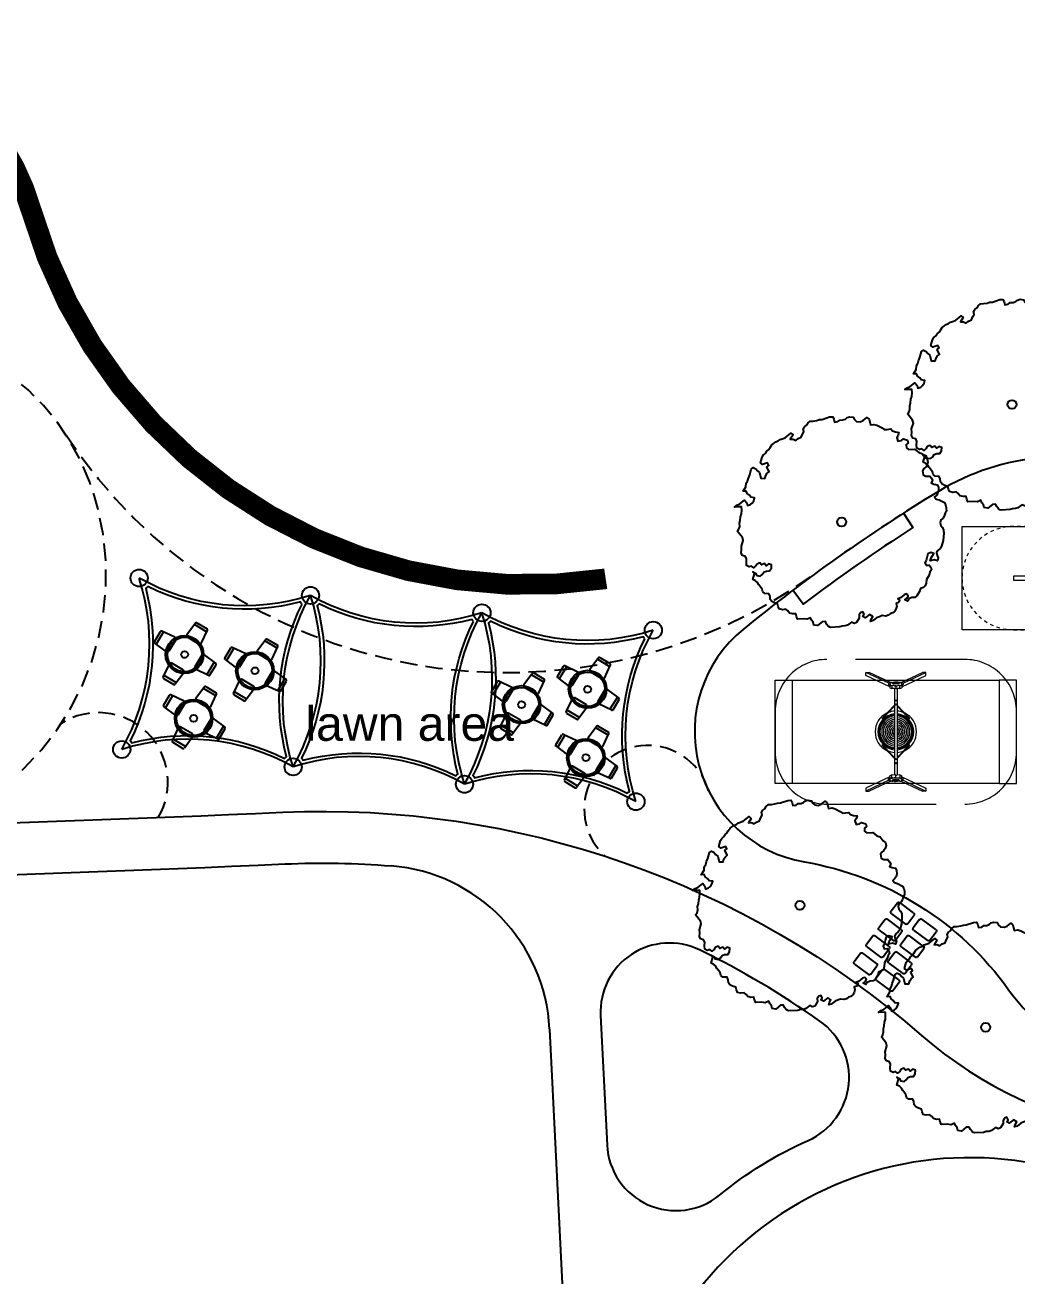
# Model space of a CAD drawing. Extents: x 309418 to 1212698, y 3438380 to 6877191.
# Drawn here: x 606413.75 to 606442.55, y 3438708.46 to 3438744.76 of the extents above; entities that cross this region are included whole.
import ezdxf

# ---------------------------------------------------------------- set-up
doc = ezdxf.new("R2010")
doc.units = 0
doc.header["$MEASUREMENT"] = 0
for name, pattern in [('DASHED', [0.75, 0.5, -0.25]), ('HIDDEN2', [4.7625, 3.175, -1.5875]), ('L- BPLSCP$0$DLINE', [0.55, 0.3, -0.25])]:
    doc.linetypes.add(name, pattern=pattern)
for name, color, linetype in [('Draft _ Lines', 20, 'Continuous'), ('DRAFT-LINES', 10, 'Continuous'), ('L- BPLSCP$0$LS-SITE-WALL', 240, 'Continuous'), ('LA-FLOWERING-TREE', 221, 'Continuous'), ('LA-FURN-PERGOLA-POOL DECK-02', 32, 'Continuous'), ('LA-HARD-LOOSE-FURN', 12, 'Continuous'), ('LA-HARD-PAVE-LINE-STEPPING STONES', 23, 'Continuous'), ('text', 7, 'Continuous')]:
    doc.layers.add(name, color=color, linetype=linetype)
for name, color, linetype, lineweight in [('LA-HARD-FURN-PG-LIMITS', 1, 'Continuous', 5), ('LA-HARD-FURN-PG-PLAY EQUIPMENT', 160, 'Continuous', 5), ('LA-HARD-FURN-PG-SAFETY ZONE', 2, 'HIDDEN2', 5)]:
    doc.layers.add(name, color=color, linetype=linetype, lineweight=lineweight)
doc.styles.add('Meters Large', font='arial.ttf')

# ---------------------------------------------------------------- blocks, each defined once
blk = doc.blocks.new('B-LS-STEPPING STONE')
at = {"layer": 'LA-HARD-PAVE-LINE-STEPPING STONES', "extrusion": (-6.99847e-06, -1.63368e-06, 1)}
for p, q in [((-0.2, 0.05, 0), (-0.2, 0.55, 0)), ((-0.15, 0.6, 0), (0.15, 0.6, 0)), ((0.2, 0.55, 0), (0.2, 0.05, 0)), ((0.15, 0, 0), (-0.15, 0, 0)), ((-0.2, -0.75, 0), (-0.2, -0.25, 0)), ((-0.15, -0.2, 0), (0.15, -0.2, 0)), ((0.2, -0.25, 0), (0.2, -0.75, 0)), ((0.15, -0.8, 0), (-0.15, -0.8, 0))]:
    blk.add_line(p, q, dxfattribs=at)
for centre, start, end in [((-0.15, 0.55, 0), 90, 180), ((0.15, 0.55, 0), 0, 90), ((-0.15, 0.05, 0), 180, 270), ((0.15, 0.05, 0), 270, 0), ((-0.15, -0.25, 0), 90, 180), ((0.15, -0.25, 0), 0, 90), ((-0.15, -0.75, 0), 180, 270), ((0.15, -0.75, 0), 270, 0)]:
    blk.add_arc(centre, 0.05, start, end, dxfattribs=at)
blk = doc.blocks.new('*U165')
at = {"layer": 'LA-HARD-PAVE-LINE-STEPPING STONES', "extrusion": (4.37504e-06, -5.27321e-06, 1), "xscale": -1, "rotation": 90.00000000132182}
for p in [(-0.116, 2.215, 0), (-0.116, 1.615, 0), (-0.116, 1.015, 0), (-0.1, 0.4, 0)]:
    blk.add_blockref('B-LS-STEPPING STONE', p, dxfattribs=at)
blk = doc.blocks.new('tent kids')
at = {"layer": 'LA-FURN-PERGOLA-POOL DECK-02'}
for points in [[(731928.762, 294594.628, 0.209883), (731928.762, 294599.628, -0.83868)], [(731933.762, 294599.628, -0.209883), (731928.762, 294599.628, 0.83868)], [(731933.762, 294594.628, -0.209883), (731933.762, 294599.628, 0.83868)], [(731933.762, 294594.628, 0.209883), (731928.762, 294594.628, -0.83868)]]:
    blk.add_lwpolyline(points, format="xyb", dxfattribs=at)
blk.add_lwpolyline([(731933.543, 294599.355, -0.05443), (731933.489, 294599.409, -0.182094), (731929.035, 294599.409, -0.05443), (731928.981, 294599.355, -0.182094), (731928.981, 294594.901, -0.05443), (731929.035, 294594.847, -0.182094), (731933.489, 294594.847, -0.05443), (731933.543, 294594.901, -0.182094)], format="xyb", close=True, dxfattribs=at)
for centre in [(731928.762, 294599.628), (731933.762, 294599.628), (731928.762, 294594.628), (731933.762, 294594.628)]:
    blk.add_circle(centre, 0.25, dxfattribs=at)
blk = doc.blocks.new('A$C340A05CD')
for p, q in [((-357, -140.5), (-357, -143)), ((-343, -140.5), (-343, -143)), ((-357, -159.5), (-357, -157)), ((-343, -159.5), (-343, -157))]:
    blk.add_line(p, q)
for points in [[(-550, -143), (-150, -143), (-150, -157), (-550, -157), (-550, -143)], [(-501.6, -156), (-506, -156), (-506, -144), (-501.6, -144)], [(-501.6, -160.9), (-501.6, -139.2)], [(-498.3, -139.2), (-498.3, -160.9)], [(-498.3, -144), (-494, -144), (-494, -156), (-498.3, -156)], [(-357, -131.5), (-357, -140.5), (-343, -140.5), (-343, -131.5), (-357, -131.5)], [(-201.6, -144), (-206, -144), (-206, -156), (-201.6, -156)], [(-201.6, -139.2), (-201.6, -160.9)], [(-198.3, -160.9), (-198.3, -139.2)], [(-198.3, -156), (-194, -156), (-194, -144), (-198.3, -144)], [(-357, -168.5), (-357, -159.5), (-343, -159.5), (-343, -168.5), (-357, -168.5)]]:
    blk.add_lwpolyline(points)
for centre in [(-504, -146), (-496, -146), (-204, -146), (-196, -146), (-504, -154), (-496, -154), (-204, -154), (-196, -154)]:
    blk.add_circle(centre, 1.75)
for centre, start, end in [((-500, -139.2), 0, 180), ((-200, -139.2), 0, 180), ((-500, -160.9), 180, 0), ((-200, -160.9), 180, 0)]:
    blk.add_arc(centre, 1.65, start, end)
at = {"layer": 'LA-HARD-FURN-PG-LIMITS'}
blk.add_lwpolyline([(-700, 0), (0, 0), (0, -300), (-700, -300)], close=True, dxfattribs=at)
at = {"layer": 'LA-HARD-FURN-PG-SAFETY ZONE'}
blk.add_lwpolyline([(-150, -300, 1), (-150, 0), (-550, 0, 1), (-550, -300)], format="xyb", close=True, dxfattribs=at)
blk = doc.blocks.new('A$C6F6F05DD')
for p, q in [((2.7, 38.9), (0, 33.3)), ((3.9, 38.9), (2.7, 38.9)), ((4, 38.9), (3.9, 38.9)), ((7.3, 38.9), (4, 38.9)), ((7.7, 38.9), (7.3, 38.9)), ((8.7, 38.9), (7.7, 38.9)), ((10.9, 38.9), (8.7, 38.9)), ((9.2, 36.2), (9.3, 36.7)), ((9.4, 37), (9.3, 36.7)), ((9.6, 37.4), (9.4, 37)), ((9.6, 37.4), (9.8, 37.6)), ((9.8, 37.6), (10, 37.7)), ((10.1, 37.8), (10, 37.7)), ((10.1, 37.8), (10.3, 37.9)), ((10.4, 37.9), (10.3, 37.9)), ((10.7, 37.9), (10.4, 37.9)), ((10.7, 37.9), (10.8, 38.4)), ((13, 37.9), (10.7, 37.9)), ((10.9, 38.9), (10.8, 38.4)), ((11, 40.3), (10.9, 38.9)), ((11.3, 41.4), (11, 40.3)), ((11.3, 41.4), (11.4, 41.8)), ((11.5, 42), (11.4, 41.8)), ((11.5, 42), (11.7, 42.2)), ((11.8, 42.3), (11.7, 42.2)), ((11.8, 42.3), (12, 42.5)), ((12, 42.5), (12.2, 42.6)), ((12.3, 42.6), (12.2, 42.6)), ((13.9, 42.6), (12.3, 42.6)), ((13.2, 37.8), (13, 37.9)), ((13.3, 37.7), (13.2, 37.8)), ((13.5, 37.6), (13.3, 37.7)), ((13.7, 37.4), (13.5, 37.6)), ((13.7, 37.4), (13.7, 37.3)), ((13.7, 37.3), (13.8, 37.2)), ((14.3, 42.6), (13.9, 42.6)), ((14.9, 42.6), (14.3, 42.6)), ((14.9, 42.6), (15, 42.6)), ((15.2, 42.5), (15, 42.6)), ((15.2, 42.5), (15.4, 42.3)), ((15.5, 42.2), (15.4, 42.3)), ((15.7, 42), (15.5, 42.2)), ((15.7, 42), (15.7, 42)), ((15.8, 41.8), (15.7, 42)), ((15.8, 41.8), (15.9, 41.6)), ((15.9, 41.6), (15.9, 41.4)), ((16.2, 40.3), (15.9, 41.4)), ((16.4, 38.4), (16.2, 40.3)), ((16.4, 38.3), (16.4, 38.4)), ((16.5, 38), (16.4, 38.3)), ((16.5, 37.9), (16.5, 38)), ((16.8, 37.9), (16.5, 37.9)), ((16.6, 37.4), (16.5, 37.9)), ((16.7, 37.3), (16.6, 37.4)), ((16.6, 37.4), (16.6, 37.4)), ((16.7, 37.3), (16.7, 37.2)), ((16.8, 37.1), (16.7, 37.3)), ((16.8, 37.9), (16.9, 37.9)), ((16.9, 37.9), (17.1, 37.8)), ((17.1, 37.8), (17.2, 37.7)), ((17.2, 37.7), (17.4, 37.6)), ((17.6, 37.4), (17.4, 37.6)), ((17.7, 37.2), (17.6, 37.4)), ((17.9, 36.8), (17.7, 37.2)), ((17.9, 36.8), (18, 36.2)), ((8.9, 33.3), (0, 33.3)), ((0.8, 21.3), (0, 33.3)), ((0, 9.3), (0.6, 18.3)), ((0, 9.3), (8.9, 9.3)), ((0, 9.3), (2.7, 3.7)), ((0.8, 21.3), (0.6, 18.3)), ((8.1, 21.3), (0.8, 21.3)), ((3.9, 3.7), (2.7, 3.7)), ((4, 3.7), (3.9, 3.7)), ((7.3, 3.7), (4, 3.7)), ((10.9, 3.7), (7.3, 3.7)), ((8.2, 23.4), (8.1, 21.9)), ((8.1, 21.3), (8.1, 21.9)), ((8.1, 21.3), (8.1, 20.2)), ((8.1, 20.2), (8.2, 18.7)), ((8.2, 23.4), (8.3, 24.7)), ((8.2, 18.7), (8.4, 17.5)), ((8.3, 24.7), (8.7, 26.1)), ((8.5, 25.3), (8.3, 24.7)), ((8.4, 17.5), (8.6, 16.9)), ((8.6, 25.6), (8.7, 25.9)), ((8.6, 16.9), (8.7, 16.1)), ((8.7, 26.5), (8.9, 27.6)), ((8.7, 26.1), (8.7, 26.5)), ((8.9, 15), (8.7, 16.1)), ((9, 35), (8.9, 33.4)), ((8.9, 33.4), (8.9, 33.3)), ((8.9, 33.3), (8.9, 31.8)), ((8.9, 31.8), (8.9, 30.7)), ((8.9, 29.4), (8.9, 30.7)), ((8.9, 28.2), (8.9, 29.4)), ((8.9, 27.6), (8.9, 28.2)), ((8.9, 13.8), (8.9, 15)), ((8.9, 13.2), (8.9, 13.8)), ((8.9, 11.9), (8.9, 13.2)), ((8.9, 10.3), (8.9, 11.9)), ((8.9, 10.3), (8.9, 9.3)), ((8.9, 9.3), (8.9, 8.6)), ((8.9, 8.6), (9, 7.6)), ((9.2, 36.2), (9, 35)), ((9, 7.6), (9.2, 6.4)), ((9.2, 6.4), (9.3, 5.9)), ((9.3, 5.9), (9.4, 5.6)), ((9.4, 5.6), (9.6, 5.2)), ((9.6, 5.2), (9.8, 5)), ((9.8, 5), (10, 4.9)), ((10, 4.9), (10.1, 4.8)), ((10.1, 4.8), (10.3, 4.7)), ((10.3, 4.7), (10.4, 4.7)), ((10.7, 4.7), (10.4, 4.7)), ((10.8, 4.7), (10.7, 4.7)), ((10.9, 3.7), (10.7, 4.6)), ((13, 4.7), (10.8, 4.7)), ((11, 2.3), (10.9, 3.7)), ((10.9, 3.7), (10.9, 3.7)), ((11, 2.3), (11.3, 1.2)), ((11.3, 1.2), (11.4, 0.8)), ((11.4, 0.8), (11.5, 0.6)), ((11.5, 0.6), (11.7, 0.4)), ((11.7, 0.4), (11.8, 0.3)), ((11.8, 0.3), (12, 0.1)), ((12, 0.1), (12.2, 0)), ((12.2, 0), (12.3, 0)), ((13, 4.7), (13.2, 4.8)), ((13.2, 4.8), (13.3, 4.9)), ((13.3, 4.9), (13.5, 5)), ((13.5, 5), (13.7, 5.3)), ((13.7, 5.3), (13.8, 5.4)), ((13.8, 21.6), (13.9, 22.9)), ((13.8, 20.3), (13.8, 21.6)), ((13.9, 19), (13.8, 20.3)), ((13.8, 5.4), (13.9, 5.5)), ((13.9, 24.2), (14, 25.4)), ((13.9, 22.9), (13.9, 24.2)), ((13.9, 17.8), (13.9, 19)), ((14, 16.6), (13.9, 17.8)), ((14, 25.4), (14.1, 26.6)), ((14.2, 15.5), (14, 16.6)), ((14.1, 26.6), (14.2, 27.6)), ((14.2, 27.6), (14.4, 28.6)), ((14.3, 14.5), (14.2, 15.5)), ((14.5, 13.6), (14.3, 14.5)), ((14.4, 28.6), (14.5, 29.4)), ((14.5, 29.4), (14.7, 30.2)), ((14.6, 12.8), (14.5, 13.6)), ((14.8, 12.1), (14.6, 12.8)), ((14.7, 30.2), (14.9, 30.7)), ((15, 11.7), (14.8, 12.1)), ((14.9, 30.7), (15.2, 31.1)), ((14.9, 0), (15, 0)), ((15.3, 11.3), (15, 11.7)), ((15, 0), (15.2, 0.1)), ((15.2, 31.1), (15.4, 31.4)), ((15.2, 0.1), (15.4, 0.3)), ((15.4, 11.3), (15.3, 11.3)), ((15.4, 31.4), (15.6, 31.5)), ((15.4, 11.2), (15.4, 11.3)), ((15.5, 11.2), (15.4, 11.2)), ((15.4, 0.3), (15.5, 0.4)), ((15.7, 11.2), (15.5, 11.2)), ((15.5, 0.4), (15.7, 0.6)), ((15.6, 31.5), (15.8, 31.4)), ((15.9, 11.3), (15.7, 11.2)), ((15.7, 0.6), (15.9, 1.3)), ((15.8, 31.4), (16.1, 31.1)), ((16.2, 11.7), (15.9, 11.3)), ((15.9, 1.3), (16, 1.6)), ((16, 1.6), (16.1, 1.9)), ((16.1, 31.1), (16.3, 30.7)), ((16.1, 1.9), (16.2, 2.7)), ((16.4, 12.1), (16.2, 11.7)), ((16.2, 2.7), (16.3, 3.7)), ((16.3, 30.7), (16.5, 30.2)), ((16.3, 3.7), (16.4, 4.2)), ((16.6, 12.8), (16.4, 12.1)), ((16.4, 4.3), (16.5, 4.7)), ((16.4, 4.2), (16.4, 4.3)), ((16.5, 30.2), (16.7, 29.4)), ((16.5, 4.7), (16.6, 5)), ((16.8, 4.7), (16.5, 4.7)), ((16.7, 13.6), (16.6, 12.8)), ((16.6, 5.2), (16.7, 5.3)), ((16.7, 5.3), (16.6, 5.2)), ((16.6, 5), (16.6, 5.2)), ((16.7, 29.4), (16.8, 28.6)), ((16.9, 14.5), (16.7, 13.6)), ((16.7, 5.3), (16.8, 5.5)), ((16.7, 5.3), (16.7, 5.4)), ((16.7, 5.3), (16.7, 5.3)), ((16.8, 28.6), (17, 27.6)), ((16.9, 4.7), (16.8, 4.7)), ((17.1, 15.5), (16.9, 14.5)), ((16.9, 4.7), (17.1, 4.8)), ((17, 27.6), (17.1, 26.6)), ((17.1, 26.6), (17.2, 25.4)), ((17.2, 16.6), (17.1, 15.5)), ((17.2, 4.9), (17.1, 4.8)), ((17.2, 25.4), (17.3, 24.2)), ((17.3, 17.8), (17.2, 16.6)), ((17.2, 4.9), (17.4, 5)), ((17.3, 24.2), (17.3, 22.9)), ((17.3, 22.9), (17.4, 21.6)), ((17.4, 20.3), (17.3, 19)), ((17.3, 19), (17.3, 17.8)), ((17.4, 21.6), (17.4, 20.3)), ((17.4, 5), (17.6, 5.2)), ((17.8, 5.6), (17.6, 5.2)), ((17.8, 5.6), (17.9, 5.9)), ((17.9, 5.9), (18, 6.4)), ((18.2, 35.4), (18, 36.2)), ((18, 6.4), (18.2, 7.2)), ((18.3, 34), (18.2, 35.4)), ((18.3, 8.1), (18.2, 7.2)), ((18.3, 34), (18.3, 32.4)), ((18.3, 32.4), (18.3, 30)), ((18.3, 28.8), (18.3, 30)), ((18.3, 27.6), (18.3, 28.8)), ((18.3, 27.6), (18.5, 26.5)), ((18.3, 14.4), (18.4, 15.6)), ((18.3, 13.8), (18.3, 14.4)), ((18.3, 12.6), (18.3, 13.8)), ((18.3, 11.9), (18.3, 12.6)), ((18.3, 10.8), (18.3, 11.9)), ((18.3, 9.7), (18.3, 10.8)), ((18.4, 15.6), (18.5, 16.5)), ((18.5, 26.5), (18.6, 25.7)), ((18.5, 16.5), (18.9, 17.9)), ((18.6, 25.7), (18.8, 25.1)), ((18.9, 24.3), (18.8, 25.1)), ((19.1, 22.9), (18.9, 24.3)), ((18.9, 17.9), (19.1, 19.2)), ((19.1, 22.9), (19.1, 21.9)), ((19.1, 20.8), (19.1, 21.9)), ((19.1, 19.2), (19.1, 20.8)), ((13.9, 0), (12.3, 0)), ((14.3, 0), (13.9, 0)), ((14.9, 0), (14.3, 0))]:
    blk.add_line(p, q)
at = {"ltscale": 10}
blk.add_line((18.3, 9.7), (18.3, 8.1), dxfattribs=at)
blk = doc.blocks.new('XOXIA43-0')
for p, q in [((-3.225, -2.63), (-3.225, -2.725)), ((-3.135, -2.63), (-3.225, -2.63)), ((-3.225, -2.63), (-3.225, -2.725)), ((-3.135, -2.63), (-3.225, -2.63)), ((-2.907, -3.292), (-3.225, -2.63)), ((-2.929, -3.341), (-3.225, -2.725)), ((-2.802, -3.324), (-3.135, -2.63)), ((-0.198, -3.324), (0.135, -2.63)), ((-0.093, -3.292), (0.225, -2.63)), ((-0.071, -3.341), (0.225, -2.725)), ((0.135, -2.63), (0.225, -2.63)), ((0.135, -2.63), (0.225, -2.63)), ((0.225, -2.63), (0.225, -2.725)), ((-1.9, -3.1), (-2.27, -3.462)), ((-1.889, -3.112), (-2.247, -3.462)), ((-1.111, -3.112), (-0.753, -3.462)), ((-1.1, -3.1), (-0.73, -3.462)), ((-0.243, -3.462), (-2.757, -3.462)), ((-0.243, -3.538), (-2.757, -3.538)), ((-1.9, -3.9), (-2.27, -3.538)), ((-1.889, -3.888), (-2.247, -3.538)), ((-1.54, -3.462), (-1.46, -3.462)), ((-1.111, -3.888), (-0.753, -3.538)), ((-1.1, -3.9), (-0.73, -3.538)), ((-2.929, -3.658), (-3.225, -4.275)), ((-2.907, -3.708), (-3.225, -4.37)), ((-2.802, -3.676), (-3.135, -4.37)), ((-0.198, -3.676), (0.135, -4.37)), ((-0.093, -3.708), (0.225, -4.37)), ((-0.071, -3.658), (0.225, -4.275)), ((-3.225, -4.37), (-3.225, -4.275)), ((0.225, -4.37), (0.225, -4.275)), ((-3.135, -4.37), (-3.225, -4.37)), ((0.135, -4.37), (0.225, -4.37))]:
    blk.add_line(p, q)
for centre in [(-2.41, -3.5), (-2.29, -3.5), (-0.71, -3.5), (-0.59, -3.5)]:
    blk.add_circle(centre, 0.0175)
for centre, radius, start, end in [((-1.5, -3.5), 0.6, 26.1053, 153.8947), ((-1.5, -3.5), 0.52, 4.1907, 175.8093), ((-1.5, -3.5), 0.49, 4.4478, 175.5522), ((-1.5, -3.5), 0.46, 4.7385, 175.2615), ((-1.5, -3.5), 0.41, 5.318, 174.682), ((-1.894, -3.106), 0.008, 313.721, 135), ((-1.5, -3.5), 0.36, 6.0592, 173.9408), ((-1.5, -3.5), 0.31, 7.0411, 172.9589), ((-1.5, -3.5), 0.26, 8.4041, 171.5959), ((-1.106, -3.106), 0.008, 45, 226.279), ((-1.5, -3.5), 0.6, 158.0444, 176.3688), ((-1.5, -3.5), 0.6, 183.6312, 201.9556), ((-1.5, -3.5), 0.52, 184.1907, 355.8093), ((-1.5, -3.5), 0.49, 184.4478, 355.5522), ((-1.5, -3.5), 0.46, 184.7385, 355.2615), ((-1.5, -3.5), 0.41, 185.318, 354.682), ((-1.5, -3.5), 0.36, 186.0592, 353.9408), ((-1.5, -3.5), 0.31, 187.0411, 352.9589), ((-1.5, -3.5), 0.26, 188.4041, 351.5959), ((-1.5, -3.5), 0.21, 10.4252, 169.5748), ((-1.5, -3.5), 0.21, 190.4252, 349.5748), ((-1.5, -3.5), 0.16, 13.739, 166.261), ((-1.5, -3.5), 0.16, 193.739, 346.261), ((-1.5, -3.5), 0.11, 20.2095, 159.7905), ((-1.5, -3.5), 0.11, 200.2095, 339.7905), ((-1.5, -3.5), 0.06, 39.2965, 140.7035), ((-1.5, -3.5), 0.06, 219.2965, 320.7035), ((-1.5, -3.5), 0.6, 3.6312, 21.9556), ((-1.5, -3.5), 0.6, 338.0444, 356.3688), ((-1.5, -3.5), 0.6, 206.1053, 333.8947), ((-1.894, -3.894), 0.008, 225, 46.279), ((-1.106, -3.894), 0.008, 133.721, 315)]:
    blk.add_arc(centre, radius, start, end)
at = {"layer": 'LA-HARD-FURN-PG-LIMITS'}
for p, q in [((-3, -0.5), (-3, 0)), ((-3, 0), (0, 0)), ((0, 0), (0, -0.5)), ((-3, -6.5), (-3, -7)), ((0, -7), (0, -6.5)), ((-3, -7), (0, -7))]:
    blk.add_line(p, q, dxfattribs=at)
blk.add_lwpolyline([(-3, -0.5), (0, -0.5), (0, -6.5), (-3, -6.5)], close=True, dxfattribs=at)
at = {"layer": 'LA-HARD-FURN-PG-SAFETY ZONE'}
blk.add_lwpolyline([(-3.6, -5.5, 0.414214), (-2.1, -7), (-0.9, -7, 0.414214), (0.6, -5.5), (0.6, -1.5, 0.414214), (-0.9, 0), (-2.1, 0, 0.414214), (-3.6, -1.5)], format="xyb", close=True, dxfattribs=at)
at = {"ltscale": 10, "yscale": 0.01, "zscale": 0.01}
for p, xscale in [((-2.752, -3.713), -0.01), ((-0.248, -3.713), 0.01)]:
    blk.add_blockref('A$C6F6F05DD', p, dxfattribs=dict(at, xscale=xscale))
blk = doc.blocks.new('FTR-6')
blk.add_lwpolyline([(-2.443, -1.827), (-2.433, -1.751), (-2.405, -1.678), (-2.469, -1.618), (-2.646, -1.595), (-2.707, -1.511), (-2.662, -1.44), (-2.652, -1.364), (-2.624, -1.291), (-2.727, -1.252), (-2.788, -1.167), (-2.916, -1.048), (-2.888, -0.975), (-2.843, -0.904), (-2.907, -0.844), (-2.951, -0.762), (-2.941, -0.686), (-2.949, -0.608), (-3.03, -0.546), (-3.073, -0.464), (-3.046, -0.391), (-3.001, -0.32), (-3.044, -0.237), (-3.07, -0.157), (-3.06, -0.081), (-2.997, -0.013), (-2.97, 0.061), (-3.048, 0.148), (-3.056, 0.226), (-3.011, 0.297), (-2.992, 0.448), (-2.964, 0.521), (-2.972, 0.599), (-2.998, 0.679), (-2.843, 0.762), (-2.834, 0.837), (-2.808, 0.757), (-2.836, 0.684), (-2.775, 0.599), (-2.704, 0.59), (-2.613, 0.604), (-2.546, 0.57), (-2.481, 0.51), (-2.39, 0.524), (-2.31, 0.59), (-2.353, 0.673), (-2.441, 0.684), (-2.431, 0.76), (-2.516, 0.796), (-2.506, 0.872), (-2.591, 0.909), (-2.665, 0.893), (-2.736, 0.902), (-2.744, 0.98), (-2.811, 1.014), (-2.836, 1.094), (-2.774, 1.163), (-2.693, 1.229), (-2.666, 1.303), (-2.709, 1.385), (-2.682, 1.458), (-2.601, 1.525), (-2.539, 1.594), (-2.385, 1.676), (-2.34, 1.747), (-2.31, 1.974), (-2.237, 1.99), (-2.16, 2.031), (-2.097, 2.1), (-2.02, 2.142), (-1.939, 2.208), (-1.862, 2.249), (-1.782, 2.316), (-1.719, 2.385), (-1.798, 2.472), (-1.862, 2.531), (-1.774, 2.52), (-1.689, 2.483), (-1.512, 2.46), (-1.525, 2.36), (-1.57, 2.289), (-1.486, 2.252), (-1.415, 2.243), (-1.341, 2.259), (-1.264, 2.3), (-1.325, 2.385), (-1.315, 2.461), (-1.323, 2.538), (-1.296, 2.612), (-1.36, 2.671), (-1.212, 2.703), (-1.132, 2.77), (-1.058, 2.786), (-0.981, 2.827), (-0.886, 2.866), (-0.732, 2.949), (-0.662, 2.94), (-0.636, 2.86), (-0.646, 2.784), (-0.638, 2.706), (-0.728, 2.564), (-0.65, 2.477), (-0.573, 2.518), (-0.499, 2.534), (-0.428, 2.525), (-0.373, 2.672), (-0.303, 2.663), (-0.275, 2.736), (-0.41, 2.805), (-0.418, 2.883), (-0.264, 2.965), (-0.19, 2.981), (-0.119, 2.972), (-0.046, 2.988), (0.025, 2.979), (0.099, 2.995), (0.19, 3.009), (0.331, 2.991), (0.399, 2.957), (0.469, 2.948), (0.604, 2.879), (0.815, 2.852), (0.823, 2.774), (0.676, 2.742), (0.74, 2.682), (0.765, 2.602), (0.853, 2.591), (0.938, 2.554), (1.033, 2.593), (1.107, 2.609), (1.152, 2.68), (1.226, 2.696), (1.296, 2.687), (1.37, 2.703), (1.458, 2.692), (1.522, 2.632), (1.604, 2.57), (1.671, 2.536), (1.735, 2.477), (1.937, 2.374), (2.001, 2.314), (1.974, 2.241), (1.929, 2.17), (2.01, 2.108), (2.081, 2.099), (2.145, 2.039), (2.212, 2.005), (2.283, 1.996), (2.35, 1.962), (2.411, 1.877), (2.383, 1.804), (2.391, 1.726), (2.452, 1.641), (2.537, 1.604), (2.678, 1.586), (2.686, 1.508), (2.596, 1.366), (2.678, 1.304), (2.721, 1.222), (2.772, 1.062), (2.78, 0.984), (2.844, 0.924), (2.925, 0.862), (2.916, 0.787), (2.959, 0.704), (3.019, 0.62), (2.942, 0.578), (2.869, 0.562), (2.82, 0.466), (2.902, 0.404), (2.973, 0.395), (3.03, 0.285), (2.985, 0.214), (2.914, 0.223), (2.852, 0.155), (2.86, 0.077), (2.988, -0.042), (3.003, -0.198), (3.047, -0.281), (3.027, -0.432), (3.035, -0.51), (2.99, -0.581), (2.913, -0.622), (2.839, -0.638), (2.769, -0.629), (2.695, -0.645), (2.629, -0.739), (2.654, -0.819), (2.733, -0.906), (2.723, -0.982), (2.696, -1.055), (2.622, -1.071), (2.647, -1.151), (2.708, -1.236), (2.681, -1.31), (2.618, -1.378), (2.541, -1.42), (2.467, -1.436), (2.397, -1.427), (2.387, -1.502), (2.43, -1.585), (2.481, -1.745), (2.454, -1.818), (2.409, -1.889), (2.346, -1.958), (2.272, -1.974), (2.195, -2.015), (2.121, -2.032), (2.051, -2.022), (1.974, -2.064), (1.929, -2.135), (1.919, -2.21), (1.891, -2.284), (1.829, -2.353), (1.668, -2.486), (1.514, -2.568), (1.44, -2.584), (1.352, -2.573), (1.278, -2.589), (1.233, -2.66), (1.206, -2.733), (1.129, -2.775), (1.086, -2.692), (0.986, -2.628), (1.063, -2.587), (1.211, -2.555), (1.168, -2.472), (1.083, -2.436), (1.006, -2.477), (0.908, -2.541), (0.834, -2.557), (0.807, -2.631), (0.871, -2.69), (0.861, -2.766), (0.816, -2.837), (0.742, -2.853), (0.665, -2.894), (0.517, -2.926), (0.437, -2.993), (0.36, -3.034), (0.29, -3.025), (0.205, -2.988), (0.128, -3.03), (-0.02, -3.062), (-0.091, -3.053), (-0.155, -2.993), (-0.24, -2.957), (-0.313, -2.973), (-0.339, -2.893), (-0.268, -2.902), (-0.194, -2.886), (-0.185, -2.81), (-0.252, -2.776), (-0.393, -2.757), (-0.46, -2.723), (-0.453, -2.801), (-0.526, -2.817), (-0.594, -2.783), (-0.639, -2.854), (-0.716, -2.895), (-0.79, -2.911), (-0.86, -2.902), (-0.927, -2.868), (-0.998, -2.859), (-1.065, -2.824), (-1.126, -2.74), (-1.211, -2.703), (-1.278, -2.669), (-1.419, -2.651), (-1.487, -2.616), (-1.41, -2.575), (-1.336, -2.559), (-1.358, -2.454), (-1.517, -2.433), (-1.542, -2.353), (-1.468, -2.337), (-1.441, -2.263), (-1.508, -2.229), (-1.582, -2.245), (-1.645, -2.314), (-1.792, -2.346), (-1.86, -2.312), (-1.885, -2.232), (-2.026, -2.213), (-2.094, -2.179), (-2.158, -2.12), (-2.225, -2.085), (-2.417, -1.907), (-2.431, -1.879)], close=True)
blk.add_circle((0, 0), 0.13)
blk = doc.blocks.new('TA')
for p, q in [((-0.346, 0.397), (-0.396, 0.814)), ((-0.39, 0.761), (0.016, 0.851)), ((-0.035, 0.922), (-0.373, 0.847)), ((0, 0.902), (0.131, 0.503)), ((-0.286, 0.354), (0.095, 0.438)), ((-0.924, -0.04), (-0.525, 0.091)), ((-0.376, -0.326), (-0.46, 0.055)), ((0.482, -0.135), (0.398, 0.245)), ((0.858, 0.355), (0.441, 0.306)), ((0.895, -0.057), (0.805, 0.349)), ((0.891, 0.332), (0.966, -0.005)), ((-0.944, -0.075), (-0.869, -0.412)), ((-0.783, -0.429), (-0.873, -0.023)), ((0.547, -0.172), (0.946, -0.04)), ((-0.419, -0.386), (-0.836, -0.436)), ((-0.132, -0.569), (0, -0.968)), ((-0.095, -0.504), (0.285, -0.42)), ((0.395, -0.88), (0.346, -0.463)), ((-0.017, -0.917), (0.389, -0.827)), ((0.372, -0.913), (0.035, -0.988))]:
    blk.add_line(p, q)
for radius in [0.55, 0.5, 0.1]:
    blk.add_circle((0, 0), radius)
for centre, radius, start, end in [((-0.366, 0.818), 0.03, 102.5142, 186.8037), ((-0.029, 0.893), 0.03, 18.2248, 102.5142), ((-0.297, 0.403), 0.05, 186.8037, 282.5142), ((0.084, 0.487), 0.05, 282.5142, 18.2248), ((-0.509, 0.044), 0.05, 12.5142, 108.2248), ((0.447, 0.256), 0.05, 96.8037, 192.5142), ((0.862, 0.326), 0.03, 12.5142, 96.8037), ((-0.914, -0.068), 0.03, 108.2248, 192.5142), ((-0.425, -0.336), 0.05, 276.8037, 12.5142), ((0.531, -0.124), 0.05, 192.5142, 288.2248), ((0.937, -0.012), 0.03, 288.2248, 12.5142), ((-0.839, -0.406), 0.03, 192.5142, 276.8037), ((-0.084, -0.553), 0.05, 102.5142, 198.2248), ((0.296, -0.469), 0.05, 6.8037, 102.5142), ((0.028, -0.958), 0.03, 198.2248, 282.5142), ((0.365, -0.883), 0.03, 282.5142, 6.8037)]:
    blk.add_arc(centre, radius, start, end)

msp = doc.modelspace()

# ---------------------------------------------------------------- linework, layer by layer
at = {"layer": 'Draft _ Lines', "color": 114, "linetype": 'DASHED', "true_color": 0x139b48}
for points in [[(606385.44219, 3438736.27722, -0.26804536), (606394.81395, 3438736.87388, 0.18676039), (606407.2906, 3438735.73622, -0.39313615), (606415.63107, 3438731.49098, -0.4074888), (606411.15019, 3438721.53897)], [(606414.95608, 3438732.84863, 0.42546063), (606436.70325, 3438728.85071, 0.06241611)], [(606414.80638, 3438724.49316, -0.78918457), (606417.6187, 3438721.76585, 0.29549886)], [(606433.59428, 3438722.54069, 1.3200674), (606430.59494, 3438720.64001, 0.00229435)]]:
    msp.add_lwpolyline(points, format="xyb", dxfattribs=at)
at = {"layer": 'DRAFT-LINES'}
for points in [[(606440.26306, 3438731.22346, 0.0344182), (606434.60343, 3438727.23203, 0.64406287), (606436.3761, 3438720.47687, -0.19722142), (606442.30345, 3438716.76707, 0.76897106), (606451.94233, 3438720.4215, 0.04545584), (606450.61345, 3438727.2029, 0.49291921)], [(606430.4602, 3438716.02266), (606430.64779, 3438712.25821, 0.61485051), (606433.90921, 3438710.80773, -0.06609533), (606436.48666, 3438712.39532, 0.58126103), (606436.82562, 3438715.85451, 0.04064733), (606433.3329, 3438717.92055, 0.57040785)]]:
    msp.add_lwpolyline(points, format="xyb", close=True, dxfattribs=at)
for points in [[(606318.22455, 3438711.01349, 0.12168016), (606348.2439, 3438716.65972, -0.11255065), (606370.79134, 3438721.32255, 0.01599771), (606421.23404, 3438721.91583, -0.19214257), (606439.77825, 3438715.44138, 0.28412525), (606452.36455, 3438713.38563)], [(606396.4718, 3438719.72107, 0.00786013), (606421.29965, 3438720.41726, -0.03085834), (606424.38205, 3438720.36195)], [(606443.95206, 3438711.50224, 0.51484915), (606431.18901, 3438701.39741), (606431.83278, 3438688.47893)]]:
    msp.add_lwpolyline(points, format="xyb", dxfattribs=at)
msp.add_lwpolyline([(606428.97807, 3438715.62665), (606430.33464, 3438688.40427)], dxfattribs=at)
msp.add_arc((606423.98427, 3438715.3778), 5, 2.852852, 85.436926, dxfattribs=at)
at = {"layer": 'L- BPLSCP$0$LS-SITE-WALL', "color": 1, "linetype": 'L- BPLSCP$0$DLINE', "ltscale": 2, "true_color": 0xff0000, "const_width": 0.6}
msp.add_lwpolyline([(606314.41336, 3438707.29401), (606312.11805, 3438728.64581), (606307.11342, 3438728.42096), (606306.57562, 3438733.74531, -0.41835878), (606312.70554, 3438739.75923), (606317.56529, 3438740.0014), (606317.81414, 3438735.0076), (606404.10706, 3438739.30782), (606403.85821, 3438744.30162), (606406.85449, 3438744.45094, -0.34854726), (606413.93208, 3438739.38783, 0.37719113), (606430.60865, 3438728.69048)], format="xyb", dxfattribs=at)
at = {"layer": 'LA-FLOWERING-TREE'}
msp.add_lwpolyline([(606439.25616, 3438730.59609), (606439.52555, 3438730.17487, 0.01946726), (606436.33956, 3438727.958), (606436.03822, 3438728.35699)], format="xyb", dxfattribs=at)

# ---------------------------------------------------------------- block references
at = {"rotation": 323.2111592429467}
msp.add_blockref('*U165', (606438.23231, 3438716.96134, 0), dxfattribs=at)
at = {"layer": 'LA-FLOWERING-TREE', "rotation": 45.77054702215741}
for p in [(606442.40147, 3438733.74918, 0), (606437.45822, 3438730.3429), (606436.24417, 3438719.21587), (606441.63601, 3438715.67664)]:
    msp.add_blockref('FTR-6', p, dxfattribs=at)
at = {"layer": 'LA-FURN-PERGOLA-POOL DECK-02', "rotation": 354.2070293982439}
for p in [(-151508.99814, 3219510.24877), (-151504.02368, 3219509.7441), (-151499.04921, 3219509.23943)]:
    msp.add_blockref('tent kids', p, dxfattribs=at)
at = {"layer": 'LA-HARD-FURN-PG-PLAY EQUIPMENT', "xscale": 0.009999999999999998, "yscale": 0.009999999999999998, "zscale": 0.009999999999999998}
msp.add_blockref('A$C340A05CD', (606447.95086, 3438730.21175, -1292), dxfattribs=at)
at = {"layer": 'LA-HARD-FURN-PG-PLAY EQUIPMENT', "rotation": 90.00000000059929}
msp.add_blockref('XOXIA43-0', (606435.52912, 3438725.75173, -1292), dxfattribs=at)
at = {"layer": 'LA-HARD-LOOSE-FURN', "rotation": 136.6687726593987}
for p in [(606418.38441, 3438726.49331), (606420.42666, 3438726.02181), (606430.08185, 3438725.48596), (606428.16707, 3438725.04061), (606418.64865, 3438724.64353), (606430.03362, 3438723.49988)]:
    msp.add_blockref('TA', p, dxfattribs=at)

# ---------------------------------------------------------------- texts
at = {"layer": 'text', "style": 'Meters Large'}
msp.add_text('lawn area', height=1, rotation=359.997468, dxfattribs=at).set_placement((606421.89139, 3438723.99042))

doc.saveas('drawing.dxf')
